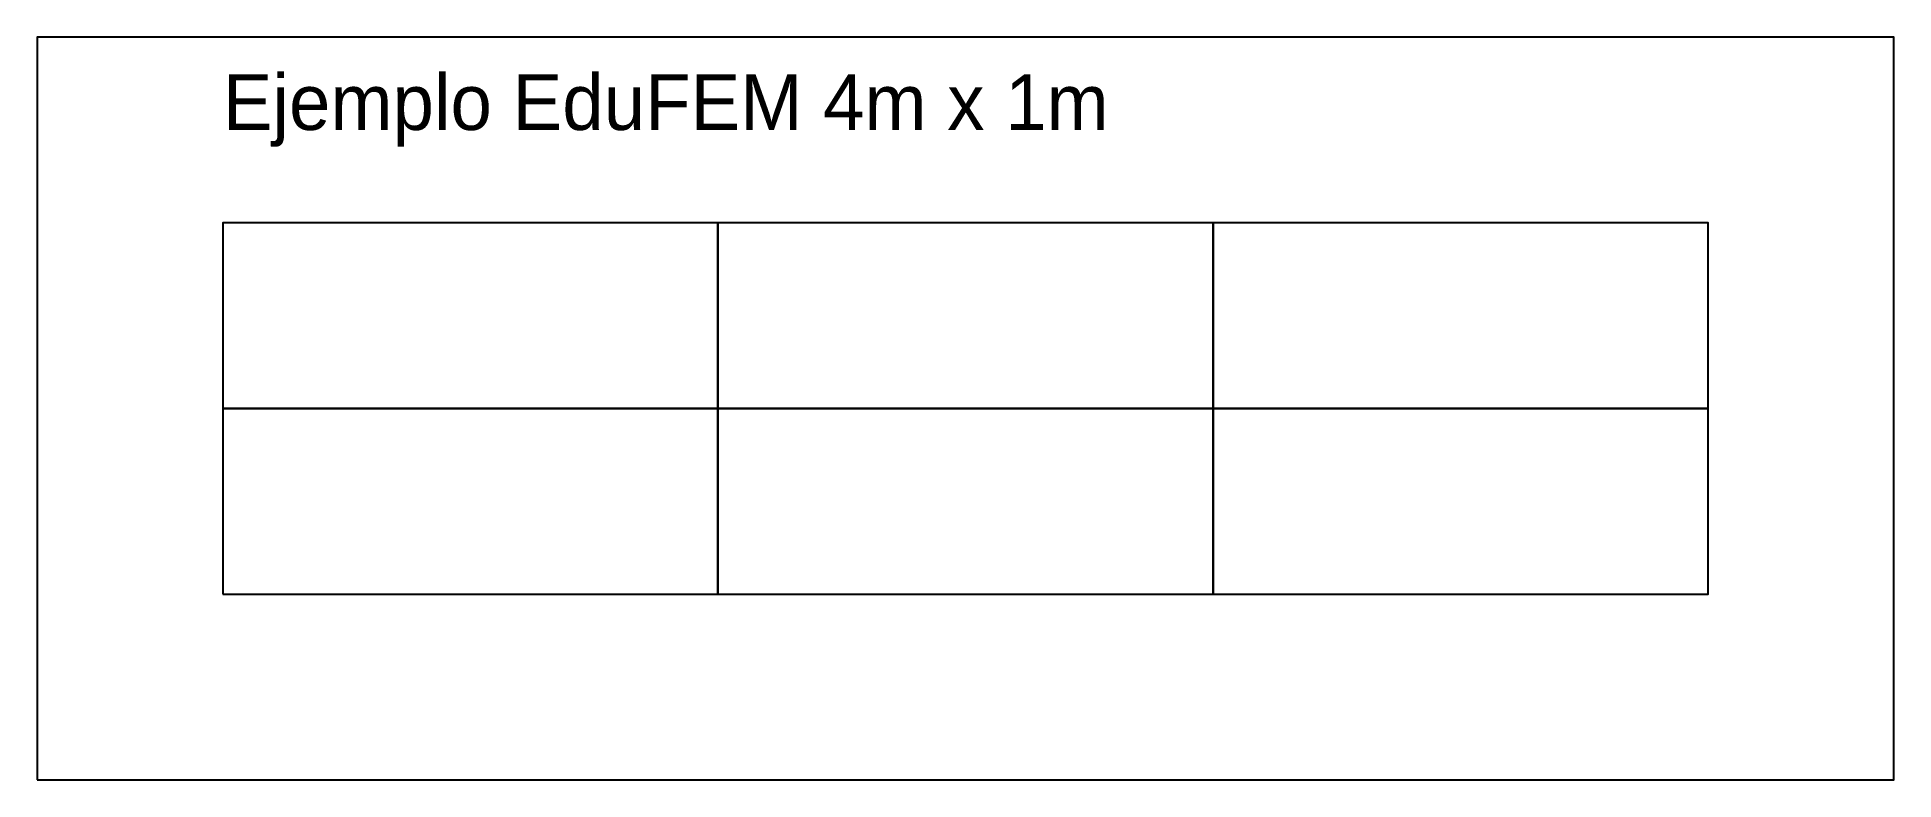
# Model space of a CAD drawing. Header units: metres. Extents: x -0.5 to 4.5, y -0.5 to 1.5.
import ezdxf

# ---------------------------------------------------------------- set-up
doc = ezdxf.new("R2010")
doc.units = ezdxf.units.M
doc.layers.add('FEM_ELEMENTS', color=5, linetype='Continuous')
doc.layers.add('OTROS', color=3, linetype='Continuous')

msp = doc.modelspace()

# ---------------------------------------------------------------- linework, layer by layer
at = {"layer": 'FEM_ELEMENTS'}
for points in [[(0, 0.5), (1.3333, 0.5), (1.3333, 1), (0, 1)], [(1.3333, 0.5), (2.6667, 0.5), (2.6667, 1), (1.3333, 1)], [(2.6667, 0.5), (4, 0.5), (4, 1), (2.6667, 1)], [(0, 0), (1.3333, 0), (1.3333, 0.5), (0, 0.5)], [(1.3333, 0), (2.6667, 0), (2.6667, 0.5), (1.3333, 0.5)], [(2.6667, 0), (4, 0), (4, 0.5), (2.6667, 0.5)]]:
    msp.add_lwpolyline(points, close=True, dxfattribs=at)
at = {"layer": 'OTROS'}
msp.add_lwpolyline([(-0.5, -0.5), (4.5, -0.5), (4.5, 1.5), (-0.5, 1.5)], close=True, dxfattribs=at)

# ---------------------------------------------------------------- texts
msp.add_text('Ejemplo EduFEM 4m x 1m', height=0.15, dxfattribs=at).set_placement((0, 1.25))

doc.saveas('drawing.dxf')
